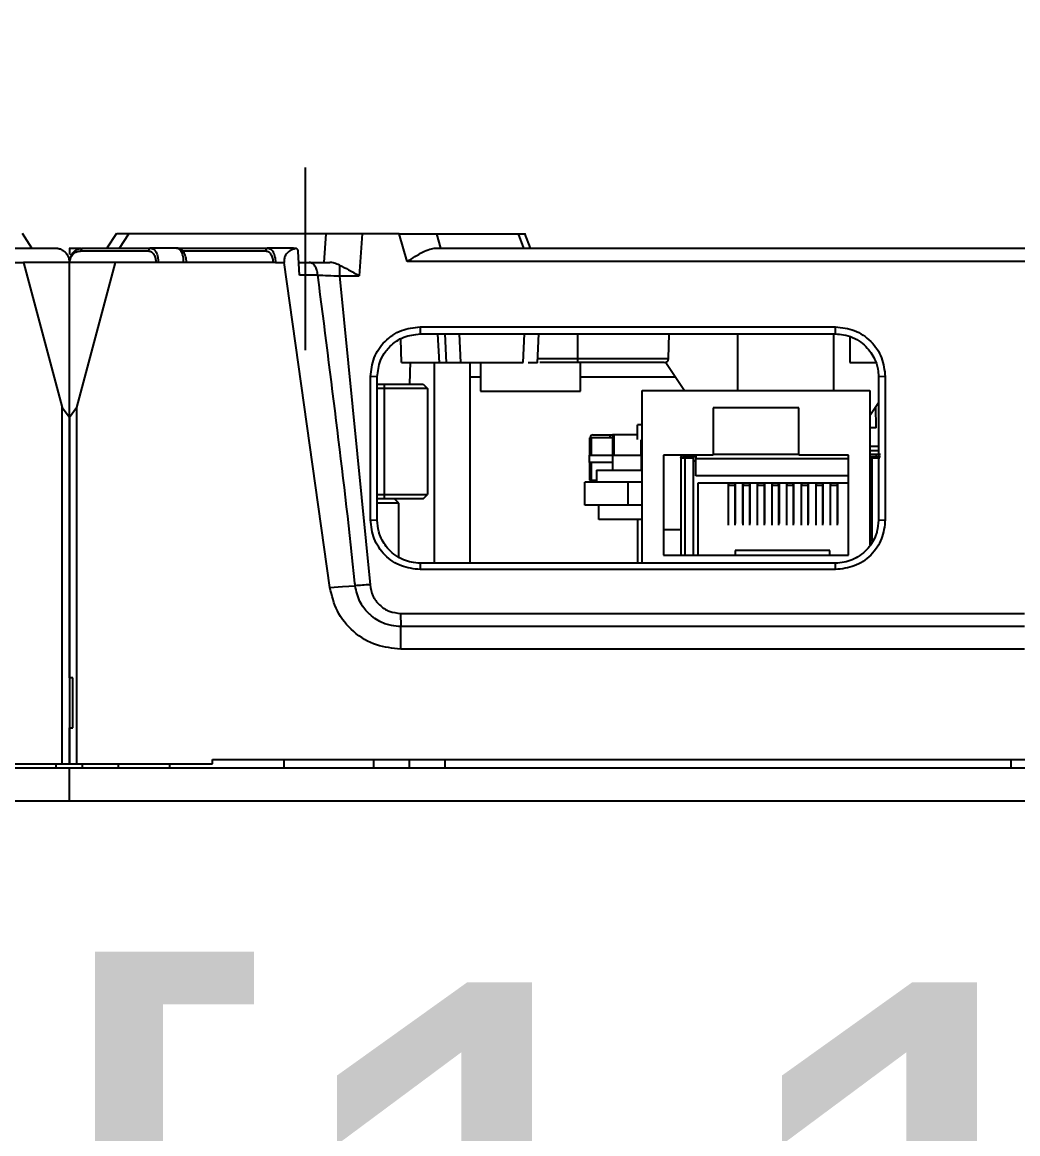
# Model space of a CAD drawing. Header units: millimetres. Extents: x 620 to 19791, y 2539 to 6969.
# Drawn here: x 7844.5 to 7914, y 3868.2 to 3945.7 of the extents above; entities that cross this region are included whole.
import ezdxf

# ---------------------------------------------------------------- set-up
doc = ezdxf.new("R2010")
doc.units = ezdxf.units.MM
doc.styles.get("Standard").update_dxf_attribs({"font": 'arial.ttf'})
doc.dimstyles.new('缩小5倍', dxfattribs={"dimtxt": 40, "dimasz": 20, "dimexe": 1, "dimexo": 0.2, "dimgap": 0, "dimtad": 1, "dimtoh": 1, "dimdec": 1, "dimzin": 9, "dimdsep": 46, "dimtxsty": 'Standard', "dimblk": '_FILLED', "dimcen": 0.2, "dimclrd": 256, "dimclre": 256, "dimclrt": 256, "dimadec": 1, "dimazin": 2, "dimtfac": 1, "dimtdec": 1, "dimtofl": 0, "dimtmove": 0, "dimatfit": 3, "dimldrblk": '_FILLED', "dimfxl": 1, "dimtolj": 1, "dimtzin": 0, "dimarcsym": 0})

# ---------------------------------------------------------------- blocks, each defined once
blk = doc.blocks.new('_FILLED')
at = {"color": 0, "linetype": 'ByBlock'}
blk.add_solid([(0, 0), (-1, 0.15), (-1, -0.15)], dxfattribs=at)
blk = doc.blocks.new('*D192')
at = {"lineweight": -2, "transparency": 16777216}
for p, q in [((7697.79, 3720.893), (7697.79, 3827.8)), ((7997.79, 3720.893), (7997.79, 3827.8)), ((7717.79, 3826.8), (7977.79, 3826.8))]:
    blk.add_line(p, q, dxfattribs=at)
at = {"layer": 'Defpoints', "color": 0, "transparency": 16777216}
for p in [(7997.79, 3826.8), (7697.79, 3720.693), (7997.79, 3720.693)]:
    blk.add_point(p, dxfattribs=at)
at = {"lineweight": -2, "transparency": 16777216, "xscale": 20, "yscale": 20, "zscale": 20, "rotation": 180}
blk.add_blockref('_FILLED', (7697.79, 3826.8), dxfattribs=at)
at = {"lineweight": -2, "transparency": 16777216, "xscale": 20, "yscale": 20, "zscale": 20}
blk.add_blockref('_FILLED', (7997.79, 3826.8), dxfattribs=at)
at = {"transparency": 16777216, "insert": (7847.79, 3852.693), "char_height": 40, "attachment_point": 5}
blk.add_mtext('\\A1;300mm [11 3/4"]', dxfattribs=at)

msp = doc.modelspace()

# ---------------------------------------------------------------- linework, layer by layer
at = {"color": 4}
msp.add_line((7864.29, 3922.83991), (7864.29, 3935.60384), dxfattribs=at)
at = {"color": 7, "linetype": 'Continuous', "lineweight": 25}
for p, q in [((7845.16373, 3929.98078), (7844.508, 3930.99787)), ((7851.07199, 3930.99787), (7850.41627, 3929.98078)), ((7865.714, 3930.98079), (7851.9413, 3930.98079)), ((7865.57327, 3928.98079), (7865.714, 3930.98079)), ((7868.24203, 3930.98079), (7868.03456, 3928.0331)), ((7870.83189, 3930.98079), (7868.24203, 3930.98079)), ((7871.38564, 3929.03312), (7870.83189, 3930.98079)), ((7873.73629, 3929.98078), (7873.45197, 3930.98079)), ((7873.45197, 3930.98079), (7879.14439, 3930.98079)), ((7879.51902, 3929.98078), (7879.14439, 3930.98079)), ((7879.98779, 3929.98078), (7879.60729, 3930.99645)), ((7842.32941, 3929.98078), (7846.79, 3929.98078)), ((7848.62132, 3929.78079), (7853.31904, 3929.78079)), ((7848.78999, 3929.98078), (7853.48772, 3929.98078)), ((7853.48772, 3929.98078), (7853.68943, 3929.89908)), ((7855.26625, 3929.98078), (7853.48772, 3929.98078)), ((7855.26625, 3929.98078), (7861.66898, 3929.98078)), ((7861.66898, 3929.98078), (7861.87069, 3929.89909)), ((7863.44748, 3929.98078), (7861.66898, 3929.98078)), ((7863.58478, 3929.94383), (7863.44748, 3929.98078)), ((7863.86377, 3928.07581), (7863.77717, 3929.73982)), ((7873.37672, 3929.98078), (7972.20326, 3929.98078)), ((7841.69234, 3928.98079), (7844.59, 3928.98079)), ((7844.59, 3928.98079), (7847.29, 3918.85579)), ((7847.79, 3928.98079), (7844.59, 3928.98079)), ((7847.79, 3918.18079), (7847.79, 3928.98079)), ((7850.98999, 3928.98079), (7847.79, 3928.98079)), ((7850.98999, 3928.98079), (7848.28999, 3918.85579)), ((7853.99737, 3928.98079), (7850.98999, 3928.98079)), ((7855.77591, 3928.98079), (7853.99737, 3928.98079)), ((7862.17863, 3928.98078), (7855.77591, 3928.98078)), ((7862.17863, 3928.98078), (7862.78975, 3928.98076)), ((7865.97966, 3906.28496), (7862.78975, 3928.98076)), ((7863.81643, 3928.98079), (7864.54242, 3928.98079)), ((7866.65876, 3928.78216), (7866.65876, 3928.03312)), ((7974.19434, 3929.03312), (7871.38564, 3929.03312)), ((7865.14072, 3928.09001), (7863.86415, 3928.07589)), ((7866.65876, 3928.03312), (7868.78899, 3906.47727)), ((7866.65876, 3928.03312), (7868.03456, 3928.0331)), ((7872.29049, 3924.48016), (7872.28979, 3923.98079)), ((7872.28979, 3923.98079), (7901.2901, 3923.98079)), ((7872.29049, 3924.48024), (7901.28959, 3924.48022)), ((7873.49963, 3923.98079), (7873.60489, 3921.97232)), ((7873.99963, 3923.98079), (7874.10488, 3921.97232)), ((7874.99962, 3923.98079), (7875.10456, 3921.97838)), ((7879.47543, 3921.97838), (7879.58037, 3923.98079)), ((7880.47511, 3921.97232), (7880.58036, 3923.98079)), ((7889.6255, 3922.27032), (7889.68523, 3923.98079)), ((7894.43589, 3923.98079), (7894.43589, 3920.03079)), ((7901.1441, 3923.98079), (7901.1441, 3920.03079)), ((7901.2901, 3923.98079), (7901.28959, 3924.48014)), ((7870.98133, 3921.98079), (7870.94476, 3923.62039)), ((7902.29, 3923.79301), (7902.29, 3921.97749)), ((7883.29, 3921.98079), (7883.29, 3922.27032)), ((7871.56742, 3920.48079), (7871.60811, 3922.0349)), ((7873.29, 3907.98078), (7873.29, 3921.98079)), ((7873.29, 3921.98079), (7876.51444, 3921.98079)), ((7875.79, 3907.98078), (7875.79, 3921.98079)), ((7876.49383, 3921.98079), (7876.49383, 3919.97694)), ((7883.29, 3921.98079), (7880.65056, 3921.98079)), ((7883.49383, 3919.97694), (7883.49383, 3921.98079)), ((7889.43589, 3921.98079), (7890.73589, 3920.03079)), ((7869.29, 3920.98068), (7868.81554, 3921.00399)), ((7868.81563, 3911.00771), (7868.8156, 3921.00399)), ((7869.28997, 3910.981), (7869.28998, 3920.98068)), ((7875.79, 3920.98079), (7876.49383, 3920.98079)), ((7883.49383, 3920.98079), (7890.10256, 3920.98079)), ((7904.76442, 3921.00351), (7904.28999, 3920.98069)), ((7904.29, 3920.98069), (7904.29002, 3910.98079)), ((7904.76436, 3921.00352), (7904.76438, 3911.00744)), ((7869.28998, 3920.48079), (7869.79, 3920.48079)), ((7869.79, 3920.18079), (7869.28998, 3920.18079)), ((7869.79, 3920.18079), (7869.79, 3920.48079)), ((7869.79, 3920.48079), (7872.48999, 3920.48079)), ((7869.79, 3912.78079), (7869.79, 3920.18079)), ((7872.79, 3920.18079), (7869.79, 3920.18079)), ((7872.48999, 3920.48079), (7872.79, 3920.18079)), ((7872.79, 3920.18079), (7872.79, 3912.78079)), ((7887.79, 3907.98078), (7887.79, 3920.03079)), ((7887.79, 3920.03079), (7903.68999, 3920.03079)), ((7903.68999, 3920.03079), (7903.68999, 3909.25541)), ((7903.68999, 3918.29963), (7904.29002, 3919.19966)), ((7847.29, 3893.98079), (7847.29, 3918.85579)), ((7847.29, 3918.85579), (7847.79, 3918.18079)), ((7847.79, 3918.18079), (7848.28999, 3918.85579)), ((7848.28999, 3918.85579), (7848.28999, 3893.98079)), ((7898.73999, 3918.83079), (7892.73999, 3918.83079)), ((7892.73999, 3918.83079), (7892.73999, 3915.53079)), ((7898.73999, 3915.53079), (7898.73999, 3918.83079)), ((7847.79, 3899.98079), (7847.79, 3918.18079)), ((7847.79, 3918.18079), (7847.79, 3893.98079)), ((7887.46553, 3916.61644), (7887.46553, 3917.63079)), ((7887.79, 3917.63079), (7887.46553, 3917.63079)), ((7884.37163, 3916.94079), (7885.52164, 3916.94079)), ((7885.52164, 3916.94079), (7885.52164, 3916.74079)), ((7887.46553, 3916.94079), (7885.72163, 3916.94079)), ((7904.28999, 3917.43079), (7904.28999, 3916.13079)), ((7885.72163, 3916.74079), (7884.12164, 3916.74079)), ((7904.29002, 3916.13079), (7903.68999, 3916.13079)), ((7884.12164, 3915.51079), (7885.72163, 3915.51079)), ((7884.12164, 3915.01079), (7884.12164, 3915.51079)), ((7885.72163, 3915.51079), (7885.72163, 3914.48079)), ((7885.72163, 3915.51079), (7887.72164, 3915.51079)), ((7887.72164, 3915.51079), (7887.72164, 3914.48079)), ((7889.28999, 3915.53079), (7889.28999, 3908.53079)), ((7892.73999, 3915.53079), (7889.28999, 3915.53079)), ((7890.49, 3915.33267), (7890.49012, 3915.33885)), ((7890.49, 3915.33079), (7890.79, 3915.33079)), ((7890.49, 3915.33079), (7890.49, 3908.53079)), ((7890.49012, 3915.33885), (7890.49051, 3915.34683)), ((7890.74, 3915.43079), (7891.53999, 3915.43079)), ((7890.79, 3915.33079), (7891.34, 3915.33079)), ((7891.34, 3915.33079), (7891.34, 3908.53079)), ((7891.53999, 3915.53079), (7891.53999, 3915.43079)), ((7891.53999, 3915.42765), (7891.53999, 3915.28079)), ((7891.53999, 3914.07079), (7891.53999, 3915.28079)), ((7892.73999, 3915.58079), (7898.73999, 3915.58079)), ((7902.19, 3915.53079), (7898.73999, 3915.53079)), ((7902.19, 3908.53079), (7902.19, 3915.53079)), ((7904.29002, 3915.83079), (7903.68999, 3915.83079)), ((7903.68999, 3915.58079), (7904.44, 3915.58079)), ((7903.68999, 3915.58079), (7904.25555, 3915.58079)), ((7903.68999, 3915.43079), (7904.44, 3915.43079)), ((7903.84, 3915.33079), (7904.39, 3915.33079)), ((7903.84, 3909.48778), (7903.84, 3915.33079)), ((7885.72163, 3915.01079), (7884.12164, 3915.01079)), ((7884.12164, 3913.78079), (7884.59, 3913.78079)), ((7884.59, 3914.48079), (7884.59, 3913.63079)), ((7884.59, 3914.48079), (7887.79, 3914.48079)), ((7902.19, 3914.07079), (7891.53999, 3914.07079)), ((7883.79, 3912.03079), (7883.79, 3913.63079)), ((7886.79, 3913.63079), (7883.79, 3913.63079)), ((7886.79, 3913.63079), (7886.79, 3912.03079)), ((7887.79, 3913.63079), (7886.79, 3913.63079)), ((7902.19, 3913.56079), (7891.68, 3913.56079)), ((7891.68, 3913.56079), (7891.68, 3908.53079)), ((7893.78599, 3913.56079), (7893.78599, 3910.76079)), ((7893.811, 3913.56079), (7893.811, 3913.43241)), ((7893.811, 3913.43241), (7894.261, 3913.43241)), ((7893.811, 3910.63039), (7893.811, 3913.43241)), ((7894.261, 3913.56079), (7894.261, 3913.43241)), ((7894.261, 3913.43241), (7894.261, 3910.63039)), ((7894.28599, 3913.56079), (7894.28599, 3910.76079)), ((7894.80599, 3913.56079), (7894.80599, 3910.76079)), ((7894.831, 3913.56079), (7894.831, 3913.43241)), ((7894.831, 3913.43241), (7895.281, 3913.43241)), ((7894.831, 3910.63039), (7894.831, 3913.43241)), ((7895.281, 3913.56079), (7895.281, 3913.43241)), ((7895.281, 3913.43241), (7895.281, 3910.63039)), ((7895.30599, 3913.56079), (7895.30599, 3910.76079)), ((7895.82599, 3913.56079), (7895.82599, 3910.76079)), ((7895.851, 3913.56079), (7895.851, 3913.43241)), ((7895.851, 3913.43241), (7896.301, 3913.43241)), ((7895.851, 3910.63039), (7895.851, 3913.43241)), ((7896.301, 3913.56079), (7896.301, 3913.43241)), ((7896.301, 3913.43241), (7896.301, 3910.63039)), ((7896.32599, 3913.56079), (7896.32599, 3910.76079)), ((7896.84599, 3913.56079), (7896.84599, 3910.76079)), ((7896.871, 3913.56079), (7896.871, 3913.43241)), ((7896.871, 3913.43241), (7897.321, 3913.43241)), ((7896.871, 3910.63039), (7896.871, 3913.43241)), ((7897.321, 3913.43241), (7897.321, 3913.56079)), ((7897.321, 3913.43241), (7897.321, 3910.63039)), ((7897.34599, 3913.56079), (7897.34599, 3910.76079)), ((7897.86599, 3913.56079), (7897.86599, 3910.76079)), ((7897.891, 3913.56079), (7897.891, 3913.43241)), ((7897.891, 3913.43241), (7898.341, 3913.43241)), ((7897.891, 3910.63039), (7897.891, 3913.43241)), ((7898.341, 3913.43241), (7898.341, 3913.56079)), ((7898.341, 3913.43241), (7898.341, 3910.63039)), ((7898.366, 3913.56079), (7898.366, 3910.76079)), ((7898.88599, 3913.56079), (7898.88599, 3910.76079)), ((7898.91099, 3913.56079), (7898.91099, 3913.43241)), ((7898.91099, 3913.43241), (7899.36099, 3913.43241)), ((7898.91099, 3910.63039), (7898.91099, 3913.43241)), ((7899.36099, 3913.56079), (7899.36099, 3913.43241)), ((7899.36099, 3913.43241), (7899.36099, 3910.63039)), ((7899.386, 3913.56079), (7899.386, 3910.76079)), ((7899.90599, 3913.56079), (7899.90599, 3910.76079)), ((7899.93099, 3913.56079), (7899.93099, 3913.43241)), ((7899.93099, 3913.43241), (7900.38099, 3913.43241)), ((7899.93099, 3910.63039), (7899.93099, 3913.43241)), ((7900.38099, 3913.56079), (7900.38099, 3913.43241)), ((7900.38099, 3913.43241), (7900.38099, 3910.63039)), ((7900.406, 3913.56079), (7900.406, 3910.76079)), ((7900.92599, 3913.56079), (7900.92599, 3910.76079)), ((7900.95099, 3913.56079), (7900.95099, 3913.43241)), ((7900.95099, 3913.43241), (7901.40099, 3913.43241)), ((7900.95099, 3910.63039), (7900.95099, 3913.43241)), ((7901.40099, 3913.56079), (7901.40099, 3913.43241)), ((7901.40099, 3913.43241), (7901.40099, 3910.63039)), ((7901.426, 3913.56079), (7901.426, 3910.76079)), ((7869.28997, 3912.78079), (7869.79, 3912.78079)), ((7869.79, 3912.48079), (7869.28997, 3912.48079)), ((7870.78999, 3912.18079), (7869.34663, 3912.18079)), ((7869.79, 3912.48079), (7869.79, 3912.78079)), ((7869.79, 3912.78079), (7872.79, 3912.78079)), ((7872.48999, 3912.48079), (7869.79, 3912.48079)), ((7870.78999, 3912.18079), (7870.49, 3912.48079)), ((7870.78999, 3908.39936), (7870.78999, 3912.18079)), ((7872.48999, 3912.48079), (7872.79, 3912.78079)), ((7886.79, 3912.03079), (7883.79, 3912.03079)), ((7884.76999, 3911.03079), (7884.76999, 3912.03079)), ((7887.79, 3912.03079), (7886.79, 3912.03079)), ((7868.81557, 3911.00771), (7869.29, 3910.98099)), ((7887.79, 3911.03079), (7884.76999, 3911.03079)), ((7887.46553, 3911.03079), (7887.46553, 3908.03079)), ((7893.78599, 3910.76079), (7893.811, 3910.76079)), ((7894.261, 3910.76079), (7894.28599, 3910.76079)), ((7894.80599, 3910.76079), (7894.831, 3910.76079)), ((7895.281, 3910.76079), (7895.30599, 3910.76079)), ((7895.82599, 3910.76079), (7895.851, 3910.76079)), ((7896.301, 3910.76079), (7896.32599, 3910.76079)), ((7896.84599, 3910.76079), (7896.871, 3910.76079)), ((7897.321, 3910.76079), (7897.34599, 3910.76079)), ((7897.86599, 3910.76079), (7897.891, 3910.76079)), ((7898.341, 3910.76079), (7898.366, 3910.76079)), ((7898.88599, 3910.76079), (7898.91099, 3910.76079)), ((7899.36099, 3910.76079), (7899.386, 3910.76079)), ((7899.90599, 3910.76079), (7899.93099, 3910.76079)), ((7900.38099, 3910.76079), (7900.406, 3910.76079)), ((7900.92599, 3910.76079), (7900.95099, 3910.76079)), ((7901.40099, 3910.76079), (7901.426, 3910.76079)), ((7904.28999, 3910.98079), (7904.76445, 3911.00744)), ((7889.28999, 3910.33079), (7890.49, 3910.33079)), ((7889.28999, 3908.53079), (7902.19, 3908.53079)), ((7900.88999, 3908.87079), (7894.29, 3908.87079)), ((7894.29, 3908.87079), (7894.29, 3908.53079)), ((7900.88999, 3908.53079), (7900.88999, 3908.87079)), ((7901.29022, 3907.98078), (7872.28988, 3907.98078)), ((7872.28988, 3907.98077), (7872.2902, 3907.5311)), ((7901.2897, 3907.53101), (7872.2902, 3907.53103)), ((7901.2897, 3907.53108), (7901.29022, 3907.98078)), ((7870.92095, 3904.47198), (7870.931, 3903.55932)), ((7870.92095, 3904.47198), (7914.49695, 3904.47198)), ((7870.93093, 3901.98079), (7870.931, 3903.55932)), ((7914.49697, 3903.5593), (7870.931, 3903.55932)), ((7914.49697, 3901.98079), (7870.93093, 3901.98079)), ((7848.03999, 3899.98079), (7847.79, 3899.98079)), ((7848.03999, 3896.48079), (7848.03999, 3899.98079)), ((7847.79, 3893.98079), (7847.79, 3896.48079)), ((7847.79, 3896.48079), (7848.03999, 3896.48079)), ((7847.79, 3893.68079), (7697.78999, 3893.68079)), ((7837.78999, 3893.98079), (7847.29, 3893.98079)), ((7846.85999, 3893.68079), (7846.85999, 3893.98079)), ((7847.29, 3893.98079), (7847.79, 3893.98079)), ((7847.79, 3893.98079), (7848.28999, 3893.98079)), ((7847.79, 3891.38079), (7847.79, 3893.68079)), ((7997.78999, 3893.68079), (7847.79, 3893.68079)), ((7848.28999, 3893.98079), (7857.79, 3893.98079)), ((7848.71999, 3893.68079), (7848.71999, 3893.98079)), ((7851.21999, 3893.68079), (7851.21999, 3893.98079)), ((7854.79, 3893.98079), (7854.79, 3893.68079)), ((7857.79, 3894.28079), (7918.29, 3894.28079)), ((7857.79, 3893.98079), (7857.79, 3894.28079)), ((7862.79, 3893.68079), (7862.79, 3894.28079)), ((7869.03999, 3894.28079), (7869.03999, 3893.68079)), ((7871.54, 3893.68079), (7871.54, 3894.28079)), ((7874.04, 3893.68079), (7874.04, 3894.28079)), ((7913.54, 3894.28079), (7913.54, 3893.68079)), ((7697.78999, 3891.38079), (7847.79, 3891.38079)), ((7847.79, 3891.38079), (7997.78999, 3891.38079))]:
    msp.add_line(p, q, dxfattribs=at)
at = {"color": 8, "linetype": 'Continuous', "lineweight": 25}
for p, q in [((7851.29658, 3929.98078), (7851.9413, 3930.98079)), ((7855.67132, 3929.78079), (7861.5003, 3929.78079)), ((7883.29, 3922.27032), (7883.29, 3923.98079)), ((7880.49072, 3922.27032), (7883.29, 3922.27032)), ((7883.29, 3922.27032), (7889.6255, 3922.27032)), ((7904.1398, 3917.43079), (7904.10091, 3918.916)), ((7887.72164, 3915.51079), (7887.79, 3915.51079)), ((7890.79, 3908.53079), (7890.79, 3915.33079)), ((7891.08999, 3915.43079), (7891.08999, 3915.33079)), ((7891.53999, 3915.28079), (7902.19, 3915.28079)), ((7904.09, 3915.33079), (7904.09, 3915.43079)), ((7891.34, 3915.13079), (7891.53999, 3915.13079)), ((7903.68999, 3915.13079), (7903.84, 3915.13079))]:
    msp.add_line(p, q, dxfattribs=at)
at = {"color": 7, "linetype": 'Continuous', "lineweight": 25, "flags": 128}
msp.add_lwpolyline([(7865.9796, 3906.28493), (7866.86462, 3906.34777), (7867.74963, 3906.41061)], dxfattribs=at)
at = {"color": 7, "linetype": 'Continuous', "lineweight": 25}
for centre, radius, start, end in [((7861.68609, 3929.79522), 0.18635, 95.2692523, 184.4417015), ((7889.32568, 3922.28079), 0.3, 270, 358), ((7884.37164, 3916.74079), 0.2, 90, 180), ((7890.74, 3915.33079), 0.25, 126.8698976, 180), ((7890.74, 3915.33079), 0.1, 90, 180), ((7891.09, 3915.13079), 0.3, 90, 138.1896851), ((7904.09, 3915.13079), 0.3, 47.6924992, 90)]:
    msp.add_arc(centre, radius, start, end, dxfattribs=at)
for points, knots in [([(7851.9413, 3930.98079), (7851.74545, 3930.98025), (7851.36919, 3930.97923), (7851.08, 3930.98096), (7851.09408, 3930.98083), (7851.09894, 3930.98079)], [0, 0, 0, 0, 0.41573541, 0.79867604, 1, 1, 1, 1]), ([(7868.24203, 3930.98079), (7867.97642, 3930.98094), (7867.45511, 3930.98125), (7866.7435, 3930.98181), (7866.14102, 3930.98121), (7865.85441, 3930.98093), (7865.714, 3930.98079)], [0, 0, 0, 0, 0.26474041, 0.51959784, 0.76465447, 1, 1, 1, 1]), ([(7870.83189, 3930.98079), (7871.09502, 3930.98079), (7871.62041, 3930.98079), (7872.34996, 3930.98079), (7872.99532, 3930.98079), (7873.30044, 3930.98079), (7873.45197, 3930.98079)], [0, 0, 0, 0, 0.25415525, 0.507466332, 0.755407241, 1, 1, 1, 1]), ([(7879.14439, 3930.98079), (7879.27053, 3930.98079), (7879.52101, 3930.98079), (7879.64586, 3930.98079), (7879.61021, 3930.98079), (7879.60876, 3930.98079)], [0, 0, 0, 0, 0.493203146, 0.979420526, 1, 1, 1, 1]), ([(7846.79, 3929.98079), (7846.82149, 3929.97994), (7846.88053, 3929.97835), (7846.96294, 3929.96666), (7847.033, 3929.95157), (7847.09087, 3929.93497), (7847.17898, 3929.90444), (7847.2935, 3929.85033), (7847.43509, 3929.75127), (7847.56071, 3929.62683), (7847.65366, 3929.49258), (7847.71268, 3929.37134), (7847.75187, 3929.26213), (7847.7832, 3929.1321), (7847.78768, 3929.0323), (7847.79, 3928.98079)], [0, 0, 0, 0, 0.07640767, 0.14326412, 0.20056949, 0.24832448, 0.28653078, 0.41979923, 0.53406937, 0.65131351, 0.75961926, 0.81996164, 0.87015245, 0.93297696, 1, 1, 1, 1]), ([(7847.7878, 3929.98078), (7847.78781, 3929.98078), (7847.78793, 3929.98078), (7847.78831, 3929.98078), (7847.78982, 3929.98078), (7847.79539, 3929.98078), (7847.81771, 3929.98078), (7847.90567, 3929.98078), (7848.17584, 3929.98078), (7848.42891, 3929.98078), (7848.61499, 3929.98078)], [0, 0, 0, 0, 0.00004342, 0.00040818, 0.0014415, 0.00540646, 0.02087874, 0.08200526, 0.32504208, 1, 1, 1, 1]), ([(7847.79, 3928.98079), (7847.79284, 3929.03747), (7847.79868, 3929.15385), (7847.84609, 3929.32556), (7847.92338, 3929.49167), (7848.08199, 3929.71002), (7848.37359, 3929.9296), (7848.64021, 3929.96237), (7848.78999, 3929.98078)], [0, 0, 0, 0, 0.08204679, 0.16845942, 0.26806486, 0.38109312, 0.65230807, 1, 1, 1, 1]), ([(7847.79, 3929.98076), (7847.79, 3929.97437), (7847.79, 3929.9621), (7847.79, 3929.8725), (7847.79, 3929.75086), (7847.79, 3929.62657), (7847.79, 3929.55727), (7847.79, 3929.52382)], [0, 0, 0, 0, 0.28604543, 0.54834137, 0.78621234, 0.89682023, 1, 1, 1, 1]), ([(7847.81007, 3928.98079), (7847.81832, 3929.04111), (7847.83456, 3929.15983), (7847.90913, 3929.37252), (7848.06474, 3929.57859), (7848.31552, 3929.74914), (7848.51148, 3929.76942), (7848.62132, 3929.78079)], [0, 0, 0, 0, 0.10099692, 0.19875763, 0.40721202, 0.66772717, 1, 1, 1, 1]), ([(7848.62132, 3929.78079), (7848.62385, 3929.80699), (7848.62892, 3929.85941), (7848.66793, 3929.92552), (7848.72369, 3929.97177), (7848.76789, 3929.97778), (7848.78999, 3929.98078)], [0, 0, 0, 0, 0.249995654, 0.500000915, 0.750012062, 1, 1, 1, 1]), ([(7853.48772, 3929.98078), (7853.46562, 3929.97778), (7853.42142, 3929.97177), (7853.36565, 3929.92551), (7853.32665, 3929.85941), (7853.32158, 3929.80699), (7853.31904, 3929.78079)], [0, 0, 0, 0, 0.24999096, 0.4999838, 0.75000633, 1, 1, 1, 1]), ([(7853.31904, 3929.78079), (7853.39342, 3929.76628), (7853.53264, 3929.73912), (7853.70287, 3929.53742), (7853.78997, 3929.31121), (7853.82445, 3929.12089), (7853.82607, 3929.02707), (7853.82688, 3928.98079)], [0, 0, 0, 0, 0.301720876, 0.564722308, 0.795125477, 0.898936575, 1, 1, 1, 1]), ([(7855.77591, 3928.98079), (7855.774, 3929.04674), (7855.77014, 3929.17975), (7855.73986, 3929.36823), (7855.69221, 3929.54242), (7855.6064, 3929.745), (7855.46348, 3929.93738), (7855.33282, 3929.96613), (7855.26625, 3929.98078)], [0, 0, 0, 0, 0.11880517, 0.23959169, 0.35697748, 0.48325631, 0.73671235, 1, 1, 1, 1]), ([(7855.97226, 3928.98079), (7855.96845, 3929.04956), (7855.9608, 3929.18756), (7855.91338, 3929.38497), (7855.84379, 3929.56158), (7855.72544, 3929.75789), (7855.54185, 3929.93424), (7855.37866, 3929.96302), (7855.29718, 3929.97739)], [0, 0, 0, 0, 0.12522716, 0.25125591, 0.37731396, 0.50296874, 0.75182428, 1, 1, 1, 1]), ([(7861.5003, 3929.78079), (7861.57468, 3929.76628), (7861.71389, 3929.73912), (7861.88413, 3929.53742), (7861.97122, 3929.31121), (7862.0057, 3929.12089), (7862.00733, 3929.02707), (7862.00813, 3928.98079)], [0, 0, 0, 0, 0.30172057, 0.5647242, 0.79512545, 0.89893644, 1, 1, 1, 1]), ([(7863.58478, 3929.94383), (7863.44952, 3929.90089), (7863.21056, 3929.82503), (7862.96899, 3929.61105), (7862.85174, 3929.41864), (7862.79982, 3929.27521), (7862.7768, 3929.12725), (7862.78541, 3929.02979), (7862.78975, 3928.98076)], [0, 0, 0, 0, 0.340540337, 0.601656737, 0.712887217, 0.815366727, 0.907126288, 1, 1, 1, 1]), ([(7863.72816, 3929.88148), (7863.71899, 3929.89224), (7863.70056, 3929.91386), (7863.6666, 3929.93534), (7863.62715, 3929.94861), (7863.59981, 3929.94551), (7863.58478, 3929.94381)], [0, 0, 0, 0, 0.23349971, 0.46909591, 0.70820848, 1, 1, 1, 1]), ([(7863.77717, 3929.73982), (7863.77388, 3929.76641), (7863.76745, 3929.81833), (7863.74105, 3929.86077), (7863.72816, 3929.88148)], [0, 0, 0, 0, 0.51197716, 1, 1, 1, 1]), ([(7871.38564, 3929.03312), (7871.56658, 3929.1518), (7871.92445, 3929.38654), (7872.4569, 3929.69714), (7872.95083, 3929.92897), (7873.24294, 3929.96451), (7873.37672, 3929.98078)], [0, 0, 0, 0, 0.25923727, 0.51272393, 0.77684296, 1, 1, 1, 1]), ([(7865.14072, 3928.09001), (7865.12347, 3928.2082), (7865.08895, 3928.44471), (7864.94796, 3928.73234), (7864.76034, 3928.93342), (7864.61503, 3928.96443), (7864.54241, 3928.97992)], [0, 0, 0, 0, 0.249871, 0.50002543, 0.7501357, 1, 1, 1, 1]), ([(7864.54242, 3928.98079), (7864.76324, 3928.98079), (7865.20488, 3928.98079), (7865.71861, 3928.98079), (7865.97547, 3928.98079)], [0, 0, 0, 0, 0.49999936, 1, 1, 1, 1]), ([(7866.65876, 3928.78216), (7866.53385, 3928.83748), (7866.29585, 3928.9429), (7866.07867, 3928.96858), (7865.97546, 3928.98079)], [0, 0, 0, 0, 0.52479337, 1, 1, 1, 1]), ([(7866.65876, 3928.78216), (7866.86901, 3928.68086), (7867.31807, 3928.4645), (7867.78582, 3928.18287), (7868.03456, 3928.0331)], [0, 0, 0, 0, 0.46820894, 1, 1, 1, 1]), ([(7867.74963, 3906.41061), (7867.74963, 3906.41062), (7867.74959, 3906.4107), (7867.74956, 3906.41155), (7867.74933, 3906.41296), (7867.7491, 3906.41515), (7867.74751, 3906.42865), (7867.74166, 3906.48378), (7867.37591, 3910.10538), (7866.52397, 3917.31498), (7865.6039, 3924.47905), (7865.14017, 3928.08991)], [0, 0, 0, 0, 0.00000205, 0.00001623, 0.00017069, 0.0002461, 0.000333, 0.00202825, 0.00788019, 0.49994822, 1, 1, 1, 1]), ([(7865.14107, 3928.09007), (7865.37347, 3928.08274), (7865.83869, 3928.06807), (7866.38524, 3928.04478), (7866.65876, 3928.03312)], [0, 0, 0, 0, 0.49954254, 1, 1, 1, 1]), ([(7868.8156, 3921.00399), (7868.86782, 3921.45194), (7868.97374, 3922.36033), (7869.77148, 3923.52086), (7870.93219, 3924.31996), (7871.84182, 3924.42729), (7872.29049, 3924.48024)], [0, 0, 0, 0, 0.24654219, 0.49995934, 0.75335527, 1, 1, 1, 1]), ([(7869.29, 3920.98068), (7869.33386, 3921.37403), (7869.40522, 3922.01389), (7869.81, 3922.70176), (7870.31953, 3923.29299), (7871.11352, 3923.84693), (7871.89802, 3923.9362), (7872.28979, 3923.98079)], [0, 0, 0, 0, 0.25019026, 0.40697742, 0.50114679, 0.75088442, 1, 1, 1, 1]), ([(7901.28959, 3924.48022), (7901.73819, 3924.42729), (7902.64773, 3924.31997), (7903.8084, 3923.52097), (7904.60624, 3922.36028), (7904.71213, 3921.45167), (7904.76436, 3921.00352)], [0, 0, 0, 0, 0.24659198, 0.49995993, 0.75336208, 1, 1, 1, 1]), ([(7901.2901, 3923.98079), (7901.47942, 3923.97029), (7901.88779, 3923.94767), (7902.49462, 3923.75345), (7903.05801, 3923.43278), (7903.64271, 3922.90704), (7904.07869, 3922.20414), (7904.27047, 3921.48622), (7904.28508, 3921.10812), (7904.29, 3920.98069)], [0, 0, 0, 0, 0.12057599, 0.26008168, 0.40174332, 0.53129747, 0.75856875, 0.91862955, 1, 1, 1, 1]), ([(7870.98133, 3921.98079), (7871.04441, 3921.98079), (7871.17056, 3921.98079), (7871.73966, 3921.98079), (7872.54218, 3921.98079), (7873.26506, 3921.98079), (7873.6265, 3921.98079)], [0, 0, 0, 0, 0.249997986, 0.499999364, 0.7499985, 1, 1, 1, 1]), ([(7873.63308, 3921.98079), (7873.62988, 3921.98079), (7873.62102, 3921.98079), (7873.79179, 3921.98079), (7874.02744, 3921.98079), (7874.10444, 3921.98079)], [0, 0, 0, 0, 0.27566883, 0.76332511, 1, 1, 1, 1]), ([(7874.10444, 3921.98079), (7874.13831, 3921.98079), (7874.19216, 3921.98079), (7874.60224, 3921.98079), (7874.75443, 3921.98079)], [0, 0, 0, 0, 0.62888044, 1, 1, 1, 1]), ([(7875.10445, 3921.98079), (7875.1373, 3921.98079), (7875.203, 3921.98079), (7875.7084, 3921.98079), (7876.43083, 3921.98079), (7877.29, 3921.98079), (7878.14916, 3921.98079), (7878.87159, 3921.98079), (7879.37698, 3921.98079), (7879.4427, 3921.98079), (7879.47555, 3921.98079)], [0, 0, 0, 0, 0.12499942, 0.25000069, 0.37500015, 0.50000043, 0.62499964, 0.74999909, 0.87500037, 1, 1, 1, 1]), ([(7879.82556, 3921.98079), (7879.97775, 3921.98079), (7880.38782, 3921.98079), (7880.44168, 3921.98079), (7880.47555, 3921.98079)], [0, 0, 0, 0, 0.37111956, 1, 1, 1, 1]), ([(7889.32568, 3921.98079), (7889.24506, 3921.98079), (7889.12103, 3921.98079), (7888.3684, 3921.98079), (7887.58942, 3921.98079), (7886.62247, 3921.98079), (7885.21725, 3921.98079), (7884.04926, 3921.98079), (7883.29, 3921.98079)], [0, 0, 0, 0, 0.23945659, 0.36836142, 0.50000053, 0.63163964, 0.76054341, 1, 1, 1, 1]), ([(7902.29, 3921.98079), (7902.33588, 3921.98079), (7902.42766, 3921.98079), (7903.10104, 3921.98079), (7903.77506, 3921.98079), (7904.10567, 3921.98079)], [0, 0, 0, 0, 0.33752503, 0.67505116, 1, 1, 1, 1]), ([(7876.49383, 3919.98079), (7876.54644, 3919.98079), (7876.65167, 3919.98079), (7877.46103, 3919.98079), (7878.61794, 3919.98079), (7879.99383, 3919.98079), (7881.36972, 3919.98079), (7882.52663, 3919.98079), (7883.336, 3919.98079), (7883.44122, 3919.98079), (7883.49383, 3919.98079)], [0, 0, 0, 0, 0.12500007, 0.24999985, 0.37499997, 0.49999988, 0.62499978, 0.74999991, 0.87500006, 1, 1, 1, 1]), ([(7885.52164, 3916.94079), (7885.54784, 3916.94079), (7885.60026, 3916.94079), (7885.66637, 3916.94079), (7885.71262, 3916.94079), (7885.71863, 3916.94079), (7885.72163, 3916.94079)], [0, 0, 0, 0, 0.24998802, 0.49999721, 0.75000144, 1, 1, 1, 1]), ([(7885.61999, 3916.94079), (7885.6462, 3916.94079), (7885.69862, 3916.94079), (7885.76473, 3916.94079), (7885.81097, 3916.94079), (7885.81699, 3916.94079), (7885.82, 3916.94079)], [0, 0, 0, 0, 0.25000837, 0.50001335, 0.74999515, 1, 1, 1, 1]), ([(7885.72163, 3916.94079), (7885.72163, 3916.91929), (7885.72163, 3916.8763), (7885.72163, 3916.54562), (7885.72163, 3916.07294), (7885.72163, 3915.69817), (7885.72163, 3915.51079)], [0, 0, 0, 0, 0.24999938, 0.49999951, 0.74999963, 1, 1, 1, 1]), ([(7885.82, 3916.94079), (7885.82, 3916.91929), (7885.82, 3916.8763), (7885.82, 3916.54562), (7885.82, 3916.07294), (7885.82, 3915.69817), (7885.82, 3915.51079)], [0, 0, 0, 0, 0.25, 0.49999992, 0.74999984, 1, 1, 1, 1]), ([(7904.1398, 3917.43079), (7904.08096, 3917.43079), (7903.96747, 3917.43079), (7903.80771, 3917.43079), (7903.72746, 3917.43079), (7903.68999, 3917.43079)], [0, 0, 0, 0, 0.36452857, 0.703224599, 1, 1, 1, 1]), ([(7884.12164, 3916.74079), (7884.12164, 3916.7223), (7884.12164, 3916.68532), (7884.12164, 3916.40088), (7884.12164, 3915.99431), (7884.12164, 3915.67196), (7884.12164, 3915.51079)], [0, 0, 0, 0, 0.2499996, 0.499999327, 0.7500004, 1, 1, 1, 1]), ([(7884.21999, 3916.74079), (7884.21999, 3916.7223), (7884.21999, 3916.68532), (7884.21999, 3916.40088), (7884.21999, 3915.99431), (7884.21999, 3915.67196), (7884.21999, 3915.51079)], [0, 0, 0, 0, 0.25000045, 0.50000007, 0.7500005, 1, 1, 1, 1]), ([(7887.72164, 3915.51079), (7887.72164, 3915.69522), (7887.72164, 3916.06407), (7887.72164, 3916.45194), (7887.72164, 3916.575), (7887.72164, 3916.59966)], [0, 0, 0, 0, 0.44430756, 0.88861468, 1, 1, 1, 1]), ([(7884.12164, 3915.01079), (7884.12164, 3914.84961), (7884.12164, 3914.52726), (7884.12164, 3914.12069), (7884.12164, 3913.83625), (7884.12164, 3913.79927), (7884.12164, 3913.78079)], [0, 0, 0, 0, 0.2499996, 0.50000067, 0.7500004, 1, 1, 1, 1]), ([(7884.21999, 3915.01079), (7884.21999, 3914.84961), (7884.21999, 3914.52726), (7884.21999, 3914.12069), (7884.21999, 3913.83625), (7884.21999, 3913.79927), (7884.21999, 3913.78079)], [0, 0, 0, 0, 0.2499995, 0.49999993, 0.74999955, 1, 1, 1, 1]), ([(7872.2902, 3907.53103), (7871.84155, 3907.5839), (7870.93199, 3907.69108), (7869.77159, 3908.49037), (7868.97371, 3909.65091), (7868.86785, 3910.55951), (7868.81563, 3911.00771)], [0, 0, 0, 0, 0.24661119, 0.49996165, 0.75333916, 1, 1, 1, 1]), ([(7872.28988, 3907.98079), (7872.08305, 3907.99314), (7871.6829, 3908.01704), (7871.10542, 3908.20463), (7870.56288, 3908.50022), (7869.96953, 3909.01251), (7869.62734, 3909.5468), (7869.4559, 3909.99176), (7869.33478, 3910.36255), (7869.30952, 3910.71131), (7869.29, 3910.981)], [0, 0, 0, 0, 0.13165645, 0.25471085, 0.3836225, 0.52361024, 0.75153449, 0.77805121, 0.82837763, 1, 1, 1, 1]), ([(7904.76438, 3911.00744), (7904.71219, 3910.55937), (7904.60638, 3909.65091), (7903.80853, 3908.49051), (7902.6481, 3907.6911), (7901.73843, 3907.58389), (7901.2897, 3907.53101)], [0, 0, 0, 0, 0.24659554, 0.49996771, 0.75333806, 1, 1, 1, 1]), ([(7904.29, 3910.98079), (7904.27078, 3910.71369), (7904.2457, 3910.36515), (7904.12359, 3909.98977), (7903.94897, 3909.5395), (7903.60341, 3909.00481), (7903.0116, 3908.49674), (7902.47087, 3908.20314), (7901.89521, 3908.01676), (7901.49592, 3907.99302), (7901.29022, 3907.98079)], [0, 0, 0, 0, 0.17000246, 0.22184085, 0.25142481, 0.47866834, 0.61770673, 0.74582322, 0.86905372, 1, 1, 1, 1]), ([(7870.93093, 3901.98079), (7870.35384, 3902.03907), (7869.16066, 3902.15957), (7867.58287, 3903.12929), (7866.40304, 3904.5568), (7866.11768, 3905.7216), (7865.97966, 3906.28496)], [0, 0, 0, 0, 0.241826147, 0.500000496, 0.758173866, 1, 1, 1, 1]), ([(7868.78899, 3906.47727), (7868.60964, 3906.46452), (7868.25094, 3906.43901), (7867.91681, 3906.42023), (7867.74974, 3906.41084)], [0, 0, 0, 0, 0.49999632, 1, 1, 1, 1]), ([(7870.931, 3903.55932), (7870.71711, 3903.5715), (7870.43408, 3903.58761), (7870.03757, 3903.68341), (7869.49674, 3903.85659), (7869.06707, 3904.13792), (7868.78676, 3904.39076), (7868.7761, 3904.40028), (7868.73795, 3904.43492), (7868.46148, 3904.69704), (7867.98643, 3905.31756), (7867.83243, 3906.02887), (7867.74974, 3906.41084)], [0, 0, 0, 0, 0.1374473, 0.18187563, 0.26226348, 0.5026556, 0.50298075, 0.50537181, 0.51185881, 0.53616145, 0.75092145, 1, 1, 1, 1]), ([(7868.78899, 3906.47727), (7868.83622, 3906.2137), (7868.93098, 3905.68487), (7869.42553, 3905.02786), (7870.11153, 3904.56538), (7870.65095, 3904.50314), (7870.92095, 3904.47198)], [0, 0, 0, 0, 0.2481266, 0.49783953, 0.7486449, 1, 1, 1, 1])]:
    msp.add_open_spline(points, degree=3, knots=knots, dxfattribs=at)
at = {"color": 8, "linetype": 'Continuous', "lineweight": 25}
for points, knots in [([(7853.68943, 3929.89908), (7853.74454, 3929.83919), (7853.83031, 3929.74597), (7853.91399, 3929.53796), (7853.96311, 3929.36034), (7853.99239, 3929.17299), (7853.9957, 3929.0453), (7853.99737, 3928.98079)], [0, 0, 0, 0, 0.3306379, 0.51456929, 0.68412229, 0.84039368, 1, 1, 1, 1]), ([(7861.87069, 3929.89909), (7861.9258, 3929.83919), (7862.01156, 3929.74597), (7862.09524, 3929.53796), (7862.14436, 3929.36034), (7862.17364, 3929.17299), (7862.17696, 3929.0453), (7862.17863, 3928.98078)], [0, 0, 0, 0, 0.33063776, 0.5145682, 0.68411766, 0.84039116, 1, 1, 1, 1])]:
    msp.add_open_spline(points, degree=3, knots=knots, dxfattribs=at)

# ---------------------------------------------------------------- dimensions: what is measured, and where the dimension line sits
dim = msp.add_linear_dim(base=(7997.79, 3826.79989), p1=(7697.79, 3720.693), p2=(7997.79, 3720.693), dimstyle='缩小5倍', override={"dimpost": 'mm'})
dim.commit()
dim.dimension.update_dxf_attribs({"geometry": '*D192', "text_midpoint": (7847.79, 3826.79989), "dimtype": 160})

doc.saveas('drawing.dxf')
